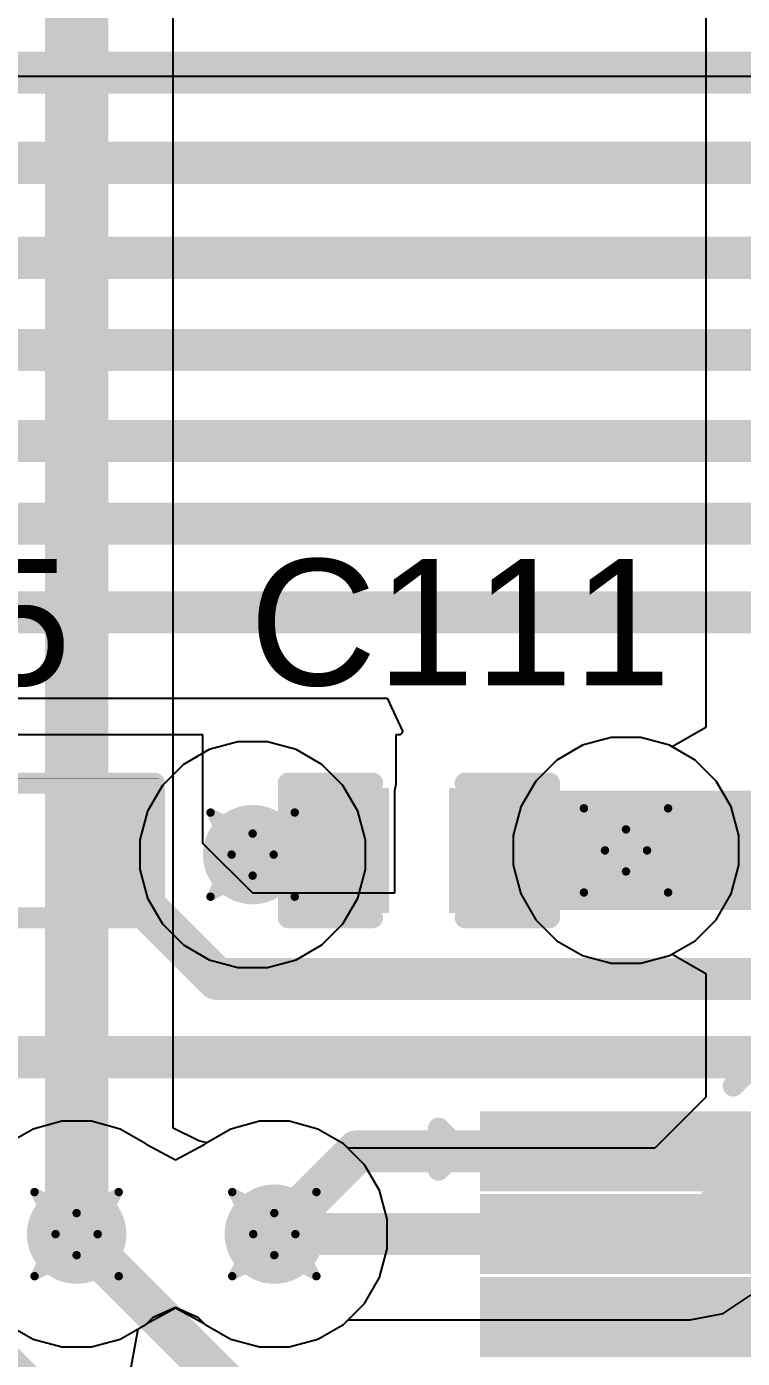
# Model space of a CAD drawing. Header units: inches. Extents: x -36 to 349, y -11 to 240.
# Drawn here: x 73.67 to 77.99, y 79.13 to 87.17 of the extents above; entities that cross this region are included whole.
import ezdxf

# ---------------------------------------------------------------- set-up
doc = ezdxf.new("R2010")
doc.units = ezdxf.units.IN
for name, color, linetype in [('Bottom Layer', 5, 'Continuous'), ('Drill Drawing', 1, 'Continuous'), ('Layer 1', 16, 'Continuous'), ('Layer 2', 76, 'Continuous'), ('Top Layer', 1, 'Continuous'), ('Top Overlay', 2, 'Continuous'), ('Top Paste', 8, 'Continuous'), ('Top Solder', 216, 'Continuous'), ('Via Holes', 16, 'Continuous')]:
    doc.layers.add(name, color=color, linetype=linetype)
doc.styles.add('Arial', font='', dxfattribs={"height": 0.2})
doc.styles.get('Arial').set_extended_font_data('Arial')

# ---------------------------------------------------------------- blocks, each defined once
blk = doc.blocks.new('LQFP_144_20_20__155')
at = {"layer": 'Top Layer'}
for points in [[(-11.46, 8.89), (-9.9, 8.89), (-9.9, 8.61), (-11.46, 8.61)], [(-11.46, 8.39), (-9.9, 8.39), (-9.9, 8.11), (-11.46, 8.11)], [(-11.46, 7.89), (-9.9, 7.89), (-9.9, 7.61), (-11.46, 7.61)]]:
    blk.add_hatch(color=1, dxfattribs=at).paths.add_polyline_path(points)
at = {"layer": 'Top Paste'}
for points in [[(-11.46, 8.89), (-9.9, 8.89), (-9.9, 8.61), (-11.46, 8.61)], [(-11.46, 8.39), (-9.9, 8.39), (-9.9, 8.11), (-11.46, 8.11)], [(-11.46, 7.89), (-9.9, 7.89), (-9.9, 7.61), (-11.46, 7.61)]]:
    blk.add_hatch(color=8, dxfattribs=at).paths.add_polyline_path(points)
at = {"layer": 'Top Solder'}
for points in [[(-11.5616, 8.9916), (-9.7984, 8.9916), (-9.7984, 8.5084), (-11.5616, 8.5084)], [(-11.5616, 8.4916), (-9.7984, 8.4916), (-9.7984, 8.0084), (-11.5616, 8.0084)], [(-11.5616, 7.9916), (-9.7984, 7.9916), (-9.7984, 7.5084), (-11.5616, 7.5084)]]:
    blk.add_hatch(color=216, dxfattribs=at).paths.add_polyline_path(points)
at = {"layer": 'Top Overlay'}
for points in [[(-10.033, 9.144, 0.127, 0.127, 0), (-9.144, 10.033, 0.127, 0.127, 0)], [(-11.811, 8.636, 0.127, 0.127, 0), (-11.811, 8.89, 0.127, 0.127, 0)], [(-11.811, 8.89, 0.127, 0.127, 0), (-11.684, 8.763, 0.127, 0.127, 0)], [(-11.811, 8.636, 0.127, 0.127, 0), (-11.684, 8.763, 0.127, 0.127, 0)]]:
    blk.add_lwpolyline(points, format="xyseb", dxfattribs=at)
for points in [[(-10.0648, 9.144, 0.0635, 0.0635, 1), (-10.0013, 9.144, 0.0635, 0.0635, 1)], [(-11.8428, 8.89, 0.0635, 0.0635, 1), (-11.7792, 8.89, 0.0635, 0.0635, 1)], [(-11.8428, 8.89, 0.0635, 0.0635, 1), (-11.7792, 8.89, 0.0635, 0.0635, 1)], [(-11.7157, 8.763, 0.0635, 0.0635, 1), (-11.6523, 8.763, 0.0635, 0.0635, 1)], [(-11.7157, 8.763, 0.0635, 0.0635, 1), (-11.6523, 8.763, 0.0635, 0.0635, 1)], [(-11.8428, 8.636, 0.0635, 0.0635, 1), (-11.7792, 8.636, 0.0635, 0.0635, 1)], [(-11.8428, 8.636, 0.0635, 0.0635, 1), (-11.7792, 8.636, 0.0635, 0.0635, 1)]]:
    blk.add_lwpolyline(points, format="xyseb", close=True, dxfattribs=at)
blk = doc.blocks.new('R___0402_231')
at = {"layer": 'Top Layer'}
for points in [[(-0.6985, -0.3175), (-0.6985, 0.3175), (-0.2413, 0.3175), (-0.2413, -0.3175)], [(0.2413, -0.3175), (0.2413, 0.3175), (0.6985, 0.3175), (0.6985, -0.3175)]]:
    blk.add_hatch(color=1, dxfattribs=at).paths.add_polyline_path(points)
at = {"layer": 'Top Paste'}
for points in [[(-0.6985, -0.3175), (-0.6985, 0.3175), (-0.2413, 0.3175), (-0.2413, -0.3175)], [(0.2413, -0.3175), (0.2413, 0.3175), (0.6985, 0.3175), (0.6985, -0.3175)]]:
    blk.add_hatch(color=8, dxfattribs=at).paths.add_polyline_path(points)
at = {"layer": 'Top Solder'}
for points in [[(-0.7535, -0.3725), (-0.7535, 0.3725), (-0.1863, 0.3725), (-0.1863, -0.3725)], [(0.1863, -0.3725), (0.1863, 0.3725), (0.7535, 0.3725), (0.7535, -0.3725)]]:
    blk.add_hatch(color=216, dxfattribs=at).paths.add_polyline_path(points)
at = {"layer": 'Top Overlay'}
for points in [[(0.7874, 0.4064, 0.127, 0.127, 0), (-0.7874, 0.4064, 0.127, 0.127, 0)], [(-0.7874, 0.4064, 0.127, 0.127, 0), (-0.7874, -0.4064, 0.127, 0.127, 0)], [(0.7874, 0.4064, 0.127, 0.127, 0), (0.7874, -0.4064, 0.127, 0.127, 0)], [(0.7874, -0.4064, 0.127, 0.127, 0), (-0.7874, -0.4064, 0.127, 0.127, 0)], [(0.8128, -0.4318, 0.00323, 0.00323, 0), (-0.8128, -0.4318, 0.00323, 0.00323, 0)]]:
    blk.add_lwpolyline(points, format="xyseb", dxfattribs=at)
for points in [[(-0.8191, 0.4064, 0.0635, 0.0635, 1), (-0.7556, 0.4064, 0.0635, 0.0635, 1)], [(-0.8191, 0.4064, 0.0635, 0.0635, 1), (-0.7556, 0.4064, 0.0635, 0.0635, 1)], [(0.7557, 0.4064, 0.0635, 0.0635, 1), (0.8192, 0.4064, 0.0635, 0.0635, 1)], [(0.7557, 0.4064, 0.0635, 0.0635, 1), (0.8192, 0.4064, 0.0635, 0.0635, 1)], [(-0.8191, -0.4064, 0.0635, 0.0635, 1), (-0.7556, -0.4064, 0.0635, 0.0635, 1)], [(-0.8191, -0.4064, 0.0635, 0.0635, 1), (-0.7556, -0.4064, 0.0635, 0.0635, 1)], [(0.7557, -0.4064, 0.0635, 0.0635, 1), (0.8192, -0.4064, 0.0635, 0.0635, 1)], [(0.7557, -0.4064, 0.0635, 0.0635, 1), (0.8192, -0.4064, 0.0635, 0.0635, 1)], [(-0.8136, -0.4318, 0.00161, 0.00161, 1), (-0.812, -0.4318, 0.00161, 0.00161, 1)], [(0.812, -0.4318, 0.00161, 0.00161, 1), (0.8136, -0.4318, 0.00161, 0.00161, 1)]]:
    blk.add_lwpolyline(points, format="xyseb", close=True, dxfattribs=at)
blk = doc.blocks.new('C___0402_428')
at = {"layer": 'Top Layer'}
for points in [[(-0.6985, -0.3175), (-0.6985, 0.3175), (-0.2413, 0.3175), (-0.2413, -0.3175)], [(0.2413, -0.3175), (0.2413, 0.3175), (0.6985, 0.3175), (0.6985, -0.3175)]]:
    blk.add_hatch(color=1, dxfattribs=at).paths.add_polyline_path(points)
at = {"layer": 'Top Paste'}
for points in [[(-0.6985, -0.3175), (-0.6985, 0.3175), (-0.2413, 0.3175), (-0.2413, -0.3175)], [(0.2413, -0.3175), (0.2413, 0.3175), (0.6985, 0.3175), (0.6985, -0.3175)]]:
    blk.add_hatch(color=8, dxfattribs=at).paths.add_polyline_path(points)
at = {"layer": 'Top Solder'}
for points in [[(-0.7585, -0.3775), (-0.7585, 0.3775), (-0.1813, 0.3775), (-0.1813, -0.3775)], [(0.1813, -0.3775), (0.1813, 0.3775), (0.7585, 0.3775), (0.7585, -0.3775)]]:
    blk.add_hatch(color=216, dxfattribs=at).paths.add_polyline_path(points)
at = {"layer": 'Top Overlay'}
for points in [[(-0.7874, 0.4064, 0.127, 0.127, 0), (-0.7874, -0.4064, 0.127, 0.127, 0)], [(-0.2794, 0.4064, 0.127, 0.127, 0), (-0.7874, 0.4064, 0.127, 0.127, 0)], [(0.7874, 0.4064, 0.127, 0.127, 0), (0.2794, 0.4064, 0.127, 0.127, 0)], [(0.7874, 0.4064, 0.127, 0.127, 0), (0.7874, -0.4064, 0.127, 0.127, 0)], [(-0.2794, -0.4064, 0.127, 0.127, 0), (-0.7874, -0.4064, 0.127, 0.127, 0)], [(0.7874, -0.4064, 0.127, 0.127, 0), (0.2794, -0.4064, 0.127, 0.127, 0)]]:
    blk.add_lwpolyline(points, format="xyseb", dxfattribs=at)
for points in [[(-0.8191, 0.4064, 0.0635, 0.0635, 1), (-0.7556, 0.4064, 0.0635, 0.0635, 1)], [(-0.8191, 0.4064, 0.0635, 0.0635, 1), (-0.7556, 0.4064, 0.0635, 0.0635, 1)], [(-0.3111, 0.4064, 0.0635, 0.0635, 1), (-0.2477, 0.4064, 0.0635, 0.0635, 1)], [(0.2477, 0.4064, 0.0635, 0.0635, 1), (0.3111, 0.4064, 0.0635, 0.0635, 1)], [(0.7556, 0.4064, 0.0635, 0.0635, 1), (0.8191, 0.4064, 0.0635, 0.0635, 1)], [(0.7556, 0.4064, 0.0635, 0.0635, 1), (0.8191, 0.4064, 0.0635, 0.0635, 1)], [(-0.8191, -0.4064, 0.0635, 0.0635, 1), (-0.7556, -0.4064, 0.0635, 0.0635, 1)], [(-0.8191, -0.4064, 0.0635, 0.0635, 1), (-0.7556, -0.4064, 0.0635, 0.0635, 1)], [(-0.3111, -0.4064, 0.0635, 0.0635, 1), (-0.2477, -0.4064, 0.0635, 0.0635, 1)], [(0.2477, -0.4064, 0.0635, 0.0635, 1), (0.3111, -0.4064, 0.0635, 0.0635, 1)], [(0.7556, -0.4064, 0.0635, 0.0635, 1), (0.8191, -0.4064, 0.0635, 0.0635, 1)], [(0.7556, -0.4064, 0.0635, 0.0635, 1), (0.8191, -0.4064, 0.0635, 0.0635, 1)]]:
    blk.add_lwpolyline(points, format="xyseb", close=True, dxfattribs=at)

msp = doc.modelspace()

# ---------------------------------------------------------------- hatches: boundary and pattern name
at = {"layer": 'Bottom Layer'}
h = msp.add_hatch(color=5, dxfattribs=at)
edge = h.paths.add_edge_path()
edge.add_arc((77.2892, 82.1944), 0.3, 0, 360)
h = msp.add_hatch(color=5, dxfattribs=at)
edge = h.paths.add_edge_path()
edge.add_arc((75.036, 82.169), 0.3, 0, 360)
h = msp.add_hatch(color=5, dxfattribs=at)
edge = h.paths.add_edge_path()
edge.add_arc((73.9738, 79.878), 0.3, 0, 360)
h = msp.add_hatch(color=5, dxfattribs=at)
edge = h.paths.add_edge_path()
edge.add_arc((75.1669, 79.878), 0.3, 0, 360)
at = {"layer": 'Layer 1'}
h = msp.add_hatch(color=16, dxfattribs=at)
edge = h.paths.add_edge_path()
edge.add_arc((77.2892, 82.1944), 0.3, 0, 360)
h = msp.add_hatch(color=16, dxfattribs=at)
edge = h.paths.add_edge_path()
edge.add_arc((75.036, 82.169), 0.3, 0, 360)
h = msp.add_hatch(color=16, dxfattribs=at)
edge = h.paths.add_edge_path()
edge.add_arc((73.9738, 79.878), 0.3, 0, 360)
h = msp.add_hatch(color=16, dxfattribs=at)
edge = h.paths.add_edge_path()
edge.add_arc((75.1669, 79.878), 0.3, 0, 360)
at = {"layer": 'Layer 2'}
h = msp.add_hatch(color=76, dxfattribs=at)
edge = h.paths.add_edge_path()
edge.add_arc((77.2892, 82.1944), 0.3, 0, 360)
h = msp.add_hatch(color=76, dxfattribs=at)
edge = h.paths.add_edge_path()
edge.add_arc((75.036, 82.169), 0.3, 0, 360)
h = msp.add_hatch(color=76, dxfattribs=at)
edge = h.paths.add_edge_path()
edge.add_arc((73.9738, 79.878), 0.3, 0, 360)
h = msp.add_hatch(color=76, dxfattribs=at)
edge = h.paths.add_edge_path()
edge.add_arc((75.1669, 79.878), 0.3, 0, 360)
at = {"layer": 'Top Layer'}
msp.add_hatch(color=1, dxfattribs=at).paths.add_polyline_path([(79.1808, 81.8344), (79.1808, 82.5544), (76.28, 82.5544), (76.28, 81.8344)])
h = msp.add_hatch(color=1, dxfattribs=at)
edge = h.paths.add_edge_path()
edge.add_arc((77.2892, 82.1944), 0.3, 0, 360)
h = msp.add_hatch(color=1, dxfattribs=at)
edge = h.paths.add_edge_path()
edge.add_arc((75.036, 82.169), 0.3, 0, 360)
h = msp.add_hatch(color=1, dxfattribs=at)
edge = h.paths.add_edge_path()
edge.add_arc((73.9738, 79.878), 0.3, 0, 360)
h = msp.add_hatch(color=1, dxfattribs=at)
edge = h.paths.add_edge_path()
edge.add_arc((75.1669, 79.878), 0.3, 0, 360)
at = {"layer": 'Via Holes'}
h = msp.add_hatch(color=7, dxfattribs=at)
edge = h.paths.add_edge_path()
edge.add_arc((77.2892, 82.1944), 0.15, 0, 360)
h = msp.add_hatch(color=7, dxfattribs=at)
edge = h.paths.add_edge_path()
edge.add_arc((75.036, 82.169), 0.15, 0, 360)
h = msp.add_hatch(color=7, dxfattribs=at)
edge = h.paths.add_edge_path()
edge.add_arc((73.9738, 79.878), 0.15, 0, 360)
h = msp.add_hatch(color=7, dxfattribs=at)
edge = h.paths.add_edge_path()
edge.add_arc((75.1669, 79.878), 0.15, 0, 360)

# ---------------------------------------------------------------- linework, layer by layer
at = {"layer": 'Bottom Layer'}
for p, q in [((77.7711, 91.2564), (77.7711, 82.937)), ((74.5565, 80.5177), (74.5565, 90.7034)), ((77.7711, 82.937), (77.5681, 82.8198)), ((77.0264, 82.829), (76.8711, 82.7393)), ((77.1996, 82.8754), (77.0264, 82.829)), ((77.3789, 82.8754), (77.1996, 82.8754)), ((77.5521, 82.829), (77.3789, 82.8754)), ((77.5681, 82.8198), (77.5521, 82.829)), ((76.8711, 82.7393), (76.7443, 82.6125)), ((76.7443, 82.6125), (76.6546, 82.4573)), ((76.6546, 82.4573), (76.6082, 82.2841)), ((76.6082, 82.2841), (76.6082, 82.1047)), ((76.6082, 82.1047), (76.6546, 81.9315)), ((76.6546, 81.9315), (76.7443, 81.7763)), ((76.7443, 81.7763), (76.8711, 81.6495)), ((76.8711, 81.6495), (77.0264, 81.5598)), ((77.0264, 81.5598), (77.1996, 81.5134)), ((77.3789, 81.5134), (77.5521, 81.5598)), ((77.5521, 81.5598), (77.5681, 81.569)), ((77.5681, 81.569), (77.7711, 81.4518)), ((77.1996, 81.5134), (77.3789, 81.5134)), ((77.7711, 81.4518), (77.7711, 80.7044)), ((77.7711, 80.7044), (77.4627, 80.396)), ((75.0773, 80.559), (74.9041, 80.5126)), ((75.2566, 80.559), (75.0773, 80.559)), ((75.4298, 80.5126), (75.2566, 80.559)), ((74.7118, 80.4412), (74.5565, 80.5177)), ((74.9041, 80.5126), (74.7595, 80.4291)), ((75.5851, 80.423), (75.4298, 80.5126)), ((74.7595, 80.4291), (74.7118, 80.4412)), ((75.6121, 80.396), (75.5851, 80.423)), ((77.4627, 80.396), (75.6121, 80.396)), ((77.8754, 79.3995), (78.0435, 79.5118)), ((74.4356, 79.3767), (74.5704, 79.4368)), ((74.5704, 79.4368), (74.7051, 79.3767)), ((74.3919, 79.3331), (74.4356, 79.3767)), ((74.7051, 79.3767), (74.7488, 79.3331)), ((75.5851, 79.3331), (75.6121, 79.3601)), ((75.6121, 79.3601), (77.6772, 79.3601)), ((77.6772, 79.3601), (77.8754, 79.3995)), ((74.3, 79.0626), (74.3442, 79.3055)), ((74.3442, 79.3055), (74.3919, 79.3331)), ((74.7488, 79.3331), (74.9041, 79.2434)), ((75.4298, 79.2434), (75.5851, 79.3331)), ((74.9041, 79.2434), (75.0773, 79.197)), ((75.0773, 79.197), (75.2566, 79.197)), ((75.2566, 79.197), (75.4298, 79.2434))]:
    msp.add_line(p, q, dxfattribs=at)
for points in [[(73.9738, 79.878, 0.381, 0.381, 0), (73.9738, 90.7034, 0.381, 0.381, 0)], [(77.6772, 79.878, 0.254, 0.254, 0), (78.289, 80.4898, 0.254, 0.254, 0)], [(72.3121, 80.318, 0.254, 0.254, 0), (75.8017, 76.8284, 0.254, 0.254, 0)], [(75.1669, 79.878, 0.254, 0.254, 0), (77.6772, 79.878, 0.254, 0.254, 0)]]:
    msp.add_lwpolyline(points, format="xyseb", dxfattribs=at)
for points in [[(73.8785, 79.878, 0.1905, 0.1905, 1), (74.069, 79.878, 0.1905, 0.1905, 1)], [(75.1034, 79.878, 0.127, 0.127, 1), (75.2304, 79.878, 0.127, 0.127, 1)], [(77.6137, 79.878, 0.127, 0.127, 1), (77.7407, 79.878, 0.127, 0.127, 1)], [(77.6137, 79.878, 0.127, 0.127, 1), (77.7407, 79.878, 0.127, 0.127, 1)]]:
    msp.add_lwpolyline(points, format="xyseb", close=True, dxfattribs=at)
at = {"layer": 'Drill Drawing'}
for points in [[(74.782, 82.423, 0.0508, 0.0508, 0), (75.036, 82.296, 0.0508, 0.0508, 0)], [(74.782, 82.423, 0.0508, 0.0508, 0), (74.909, 82.169, 0.0508, 0.0508, 0)], [(75.036, 82.296, 0.0508, 0.0508, 0), (75.29, 82.423, 0.0508, 0.0508, 0)], [(75.163, 82.169, 0.0508, 0.0508, 0), (75.29, 82.423, 0.0508, 0.0508, 0)], [(77.0352, 82.4484, 0.0508, 0.0508, 0), (77.2892, 82.3214, 0.0508, 0.0508, 0)], [(77.0352, 82.4484, 0.0508, 0.0508, 0), (77.1622, 82.1944, 0.0508, 0.0508, 0)], [(77.2892, 82.3214, 0.0508, 0.0508, 0), (77.5432, 82.4484, 0.0508, 0.0508, 0)], [(77.4162, 82.1944, 0.0508, 0.0508, 0), (77.5432, 82.4484, 0.0508, 0.0508, 0)], [(74.782, 81.915, 0.0508, 0.0508, 0), (74.909, 82.169, 0.0508, 0.0508, 0)], [(75.163, 82.169, 0.0508, 0.0508, 0), (75.29, 81.915, 0.0508, 0.0508, 0)], [(77.0352, 81.9404, 0.0508, 0.0508, 0), (77.1622, 82.1944, 0.0508, 0.0508, 0)], [(77.4162, 82.1944, 0.0508, 0.0508, 0), (77.5432, 81.9404, 0.0508, 0.0508, 0)], [(77.0352, 81.9404, 0.0508, 0.0508, 0), (77.2892, 82.0674, 0.0508, 0.0508, 0)], [(77.2892, 82.0674, 0.0508, 0.0508, 0), (77.5432, 81.9404, 0.0508, 0.0508, 0)], [(74.782, 81.915, 0.0508, 0.0508, 0), (75.036, 82.042, 0.0508, 0.0508, 0)], [(75.036, 82.042, 0.0508, 0.0508, 0), (75.29, 81.915, 0.0508, 0.0508, 0)], [(73.7198, 80.132, 0.0508, 0.0508, 0), (73.9738, 80.005, 0.0508, 0.0508, 0)], [(73.7198, 80.132, 0.0508, 0.0508, 0), (73.8468, 79.878, 0.0508, 0.0508, 0)], [(73.9738, 80.005, 0.0508, 0.0508, 0), (74.2278, 80.132, 0.0508, 0.0508, 0)], [(74.1008, 79.878, 0.0508, 0.0508, 0), (74.2278, 80.132, 0.0508, 0.0508, 0)], [(74.9129, 80.132, 0.0508, 0.0508, 0), (75.1669, 80.005, 0.0508, 0.0508, 0)], [(74.9129, 80.132, 0.0508, 0.0508, 0), (75.0399, 79.878, 0.0508, 0.0508, 0)], [(75.1669, 80.005, 0.0508, 0.0508, 0), (75.4209, 80.132, 0.0508, 0.0508, 0)], [(75.2939, 79.878, 0.0508, 0.0508, 0), (75.4209, 80.132, 0.0508, 0.0508, 0)], [(73.7198, 79.624, 0.0508, 0.0508, 0), (73.8468, 79.878, 0.0508, 0.0508, 0)], [(74.1008, 79.878, 0.0508, 0.0508, 0), (74.2278, 79.624, 0.0508, 0.0508, 0)], [(74.9129, 79.624, 0.0508, 0.0508, 0), (75.0399, 79.878, 0.0508, 0.0508, 0)], [(75.2939, 79.878, 0.0508, 0.0508, 0), (75.4209, 79.624, 0.0508, 0.0508, 0)], [(73.7198, 79.624, 0.0508, 0.0508, 0), (73.9738, 79.751, 0.0508, 0.0508, 0)], [(73.9738, 79.751, 0.0508, 0.0508, 0), (74.2278, 79.624, 0.0508, 0.0508, 0)], [(74.9129, 79.624, 0.0508, 0.0508, 0), (75.1669, 79.751, 0.0508, 0.0508, 0)], [(75.1669, 79.751, 0.0508, 0.0508, 0), (75.4209, 79.624, 0.0508, 0.0508, 0)]]:
    msp.add_lwpolyline(points, format="xyseb", dxfattribs=at)
for points in [[(74.7693, 82.423, 0.0254, 0.0254, 1), (74.7947, 82.423, 0.0254, 0.0254, 1)], [(74.7693, 82.423, 0.0254, 0.0254, 1), (74.7947, 82.423, 0.0254, 0.0254, 1)], [(75.2773, 82.423, 0.0254, 0.0254, 1), (75.3027, 82.423, 0.0254, 0.0254, 1)], [(75.2773, 82.423, 0.0254, 0.0254, 1), (75.3027, 82.423, 0.0254, 0.0254, 1)], [(77.0225, 82.4484, 0.0254, 0.0254, 1), (77.0479, 82.4484, 0.0254, 0.0254, 1)], [(77.0225, 82.4484, 0.0254, 0.0254, 1), (77.0479, 82.4484, 0.0254, 0.0254, 1)], [(77.5305, 82.4484, 0.0254, 0.0254, 1), (77.5559, 82.4484, 0.0254, 0.0254, 1)], [(77.5305, 82.4484, 0.0254, 0.0254, 1), (77.5559, 82.4484, 0.0254, 0.0254, 1)], [(77.2765, 82.3214, 0.0254, 0.0254, 1), (77.3019, 82.3214, 0.0254, 0.0254, 1)], [(77.2765, 82.3214, 0.0254, 0.0254, 1), (77.3019, 82.3214, 0.0254, 0.0254, 1)], [(75.0233, 82.296, 0.0254, 0.0254, 1), (75.0487, 82.296, 0.0254, 0.0254, 1)], [(75.0233, 82.296, 0.0254, 0.0254, 1), (75.0487, 82.296, 0.0254, 0.0254, 1)], [(74.8963, 82.169, 0.0254, 0.0254, 1), (74.9217, 82.169, 0.0254, 0.0254, 1)], [(74.8963, 82.169, 0.0254, 0.0254, 1), (74.9217, 82.169, 0.0254, 0.0254, 1)], [(75.1503, 82.169, 0.0254, 0.0254, 1), (75.1757, 82.169, 0.0254, 0.0254, 1)], [(75.1503, 82.169, 0.0254, 0.0254, 1), (75.1757, 82.169, 0.0254, 0.0254, 1)], [(77.1495, 82.1944, 0.0254, 0.0254, 1), (77.1749, 82.1944, 0.0254, 0.0254, 1)], [(77.1495, 82.1944, 0.0254, 0.0254, 1), (77.1749, 82.1944, 0.0254, 0.0254, 1)], [(77.4035, 82.1944, 0.0254, 0.0254, 1), (77.4289, 82.1944, 0.0254, 0.0254, 1)], [(77.4035, 82.1944, 0.0254, 0.0254, 1), (77.4289, 82.1944, 0.0254, 0.0254, 1)], [(77.2765, 82.0674, 0.0254, 0.0254, 1), (77.3019, 82.0674, 0.0254, 0.0254, 1)], [(77.2765, 82.0674, 0.0254, 0.0254, 1), (77.3019, 82.0674, 0.0254, 0.0254, 1)], [(75.0233, 82.042, 0.0254, 0.0254, 1), (75.0487, 82.042, 0.0254, 0.0254, 1)], [(75.0233, 82.042, 0.0254, 0.0254, 1), (75.0487, 82.042, 0.0254, 0.0254, 1)], [(74.7693, 81.915, 0.0254, 0.0254, 1), (74.7947, 81.915, 0.0254, 0.0254, 1)], [(74.7693, 81.915, 0.0254, 0.0254, 1), (74.7947, 81.915, 0.0254, 0.0254, 1)], [(75.2773, 81.915, 0.0254, 0.0254, 1), (75.3027, 81.915, 0.0254, 0.0254, 1)], [(75.2773, 81.915, 0.0254, 0.0254, 1), (75.3027, 81.915, 0.0254, 0.0254, 1)], [(77.0225, 81.9404, 0.0254, 0.0254, 1), (77.0479, 81.9404, 0.0254, 0.0254, 1)], [(77.0225, 81.9404, 0.0254, 0.0254, 1), (77.0479, 81.9404, 0.0254, 0.0254, 1)], [(77.5305, 81.9404, 0.0254, 0.0254, 1), (77.5559, 81.9404, 0.0254, 0.0254, 1)], [(77.5305, 81.9404, 0.0254, 0.0254, 1), (77.5559, 81.9404, 0.0254, 0.0254, 1)], [(73.7071, 80.132, 0.0254, 0.0254, 1), (73.7325, 80.132, 0.0254, 0.0254, 1)], [(73.7071, 80.132, 0.0254, 0.0254, 1), (73.7325, 80.132, 0.0254, 0.0254, 1)], [(74.2151, 80.132, 0.0254, 0.0254, 1), (74.2405, 80.132, 0.0254, 0.0254, 1)], [(74.2151, 80.132, 0.0254, 0.0254, 1), (74.2405, 80.132, 0.0254, 0.0254, 1)], [(74.9002, 80.132, 0.0254, 0.0254, 1), (74.9256, 80.132, 0.0254, 0.0254, 1)], [(74.9002, 80.132, 0.0254, 0.0254, 1), (74.9256, 80.132, 0.0254, 0.0254, 1)], [(75.4082, 80.132, 0.0254, 0.0254, 1), (75.4336, 80.132, 0.0254, 0.0254, 1)], [(75.4082, 80.132, 0.0254, 0.0254, 1), (75.4336, 80.132, 0.0254, 0.0254, 1)], [(73.9611, 80.005, 0.0254, 0.0254, 1), (73.9865, 80.005, 0.0254, 0.0254, 1)], [(73.9611, 80.005, 0.0254, 0.0254, 1), (73.9865, 80.005, 0.0254, 0.0254, 1)], [(75.1542, 80.005, 0.0254, 0.0254, 1), (75.1796, 80.005, 0.0254, 0.0254, 1)], [(75.1542, 80.005, 0.0254, 0.0254, 1), (75.1796, 80.005, 0.0254, 0.0254, 1)], [(73.8341, 79.878, 0.0254, 0.0254, 1), (73.8595, 79.878, 0.0254, 0.0254, 1)], [(73.8341, 79.878, 0.0254, 0.0254, 1), (73.8595, 79.878, 0.0254, 0.0254, 1)], [(74.0881, 79.878, 0.0254, 0.0254, 1), (74.1135, 79.878, 0.0254, 0.0254, 1)], [(74.0881, 79.878, 0.0254, 0.0254, 1), (74.1135, 79.878, 0.0254, 0.0254, 1)], [(75.0272, 79.878, 0.0254, 0.0254, 1), (75.0526, 79.878, 0.0254, 0.0254, 1)], [(75.0272, 79.878, 0.0254, 0.0254, 1), (75.0526, 79.878, 0.0254, 0.0254, 1)], [(75.2812, 79.878, 0.0254, 0.0254, 1), (75.3066, 79.878, 0.0254, 0.0254, 1)], [(75.2812, 79.878, 0.0254, 0.0254, 1), (75.3066, 79.878, 0.0254, 0.0254, 1)], [(73.9611, 79.751, 0.0254, 0.0254, 1), (73.9865, 79.751, 0.0254, 0.0254, 1)], [(73.9611, 79.751, 0.0254, 0.0254, 1), (73.9865, 79.751, 0.0254, 0.0254, 1)], [(75.1542, 79.751, 0.0254, 0.0254, 1), (75.1796, 79.751, 0.0254, 0.0254, 1)], [(75.1542, 79.751, 0.0254, 0.0254, 1), (75.1796, 79.751, 0.0254, 0.0254, 1)], [(73.7071, 79.624, 0.0254, 0.0254, 1), (73.7325, 79.624, 0.0254, 0.0254, 1)], [(73.7071, 79.624, 0.0254, 0.0254, 1), (73.7325, 79.624, 0.0254, 0.0254, 1)], [(74.2151, 79.624, 0.0254, 0.0254, 1), (74.2405, 79.624, 0.0254, 0.0254, 1)], [(74.2151, 79.624, 0.0254, 0.0254, 1), (74.2405, 79.624, 0.0254, 0.0254, 1)], [(74.9002, 79.624, 0.0254, 0.0254, 1), (74.9256, 79.624, 0.0254, 0.0254, 1)], [(74.9002, 79.624, 0.0254, 0.0254, 1), (74.9256, 79.624, 0.0254, 0.0254, 1)], [(75.4082, 79.624, 0.0254, 0.0254, 1), (75.4336, 79.624, 0.0254, 0.0254, 1)], [(75.4082, 79.624, 0.0254, 0.0254, 1), (75.4336, 79.624, 0.0254, 0.0254, 1)]]:
    msp.add_lwpolyline(points, format="xyseb", close=True, dxfattribs=at)
at = {"layer": 'Layer 1'}
for p, q in [((77.0264, 82.829), (76.8711, 82.7393)), ((77.1996, 82.8754), (77.0264, 82.829)), ((77.3789, 82.8754), (77.1996, 82.8754)), ((77.5521, 82.829), (77.3789, 82.8754)), ((77.7074, 82.7393), (77.5521, 82.829)), ((76.8711, 82.7393), (76.7443, 82.6125)), ((77.8341, 82.6125), (77.7074, 82.7393)), ((76.7443, 82.6125), (76.6546, 82.4573)), ((77.9238, 82.4573), (77.8341, 82.6125)), ((76.6546, 82.4573), (76.6082, 82.2841)), ((77.9702, 82.2841), (77.9238, 82.4573)), ((76.6082, 82.2841), (76.6082, 82.1047)), ((77.9702, 82.1047), (77.9702, 82.2841)), ((76.6082, 82.1047), (76.6546, 81.9315)), ((77.9238, 81.9315), (77.9702, 82.1047)), ((76.6546, 81.9315), (76.7443, 81.7763)), ((77.8341, 81.7763), (77.9238, 81.9315)), ((76.7443, 81.7763), (76.8711, 81.6495)), ((77.7074, 81.6495), (77.8341, 81.7763)), ((76.8711, 81.6495), (77.0264, 81.5598)), ((77.5521, 81.5598), (77.7074, 81.6495)), ((77.0264, 81.5598), (77.1996, 81.5134)), ((77.3789, 81.5134), (77.5521, 81.5598)), ((77.1996, 81.5134), (77.3789, 81.5134)), ((73.8841, 80.559), (73.7109, 80.5126)), ((74.0635, 80.559), (73.8841, 80.559)), ((74.2367, 80.5126), (74.0635, 80.559)), ((75.0773, 80.559), (74.9041, 80.5126)), ((75.2566, 80.559), (75.0773, 80.559)), ((75.4298, 80.5126), (75.2566, 80.559)), ((73.7109, 80.5126), (73.5557, 80.423)), ((74.3919, 80.423), (74.2367, 80.5126)), ((74.9041, 80.5126), (74.7488, 80.423)), ((75.5851, 80.423), (75.4298, 80.5126)), ((74.3983, 80.4166), (74.3919, 80.423)), ((74.5704, 80.324), (74.3983, 80.4166)), ((74.7425, 80.4166), (74.5704, 80.324)), ((74.7488, 80.423), (74.7425, 80.4166)), ((75.7119, 80.2962), (75.5851, 80.423)), ((75.8015, 80.1409), (75.7119, 80.2962)), ((75.8479, 79.9677), (75.8015, 80.1409)), ((75.8479, 79.7884), (75.8479, 79.9677)), ((75.8015, 79.6152), (75.8479, 79.7884)), ((75.7119, 79.4599), (75.8015, 79.6152)), ((74.3983, 79.3394), (74.5704, 79.4321)), ((74.5704, 79.4321), (74.7425, 79.3394)), ((75.5851, 79.3331), (75.7119, 79.4599)), ((73.5557, 79.3331), (73.7109, 79.2434)), ((74.2367, 79.2434), (74.3919, 79.3331)), ((74.3919, 79.3331), (74.3983, 79.3394)), ((74.7425, 79.3394), (74.7488, 79.3331)), ((74.7488, 79.3331), (74.9041, 79.2434)), ((75.4298, 79.2434), (75.5851, 79.3331)), ((73.7109, 79.2434), (73.8841, 79.197)), ((73.8841, 79.197), (74.0635, 79.197)), ((74.0635, 79.197), (74.2367, 79.2434)), ((74.9041, 79.2434), (75.0773, 79.197)), ((75.0773, 79.197), (75.2566, 79.197)), ((75.2566, 79.197), (75.4298, 79.2434))]:
    msp.add_line(p, q, dxfattribs=at)
at = {"layer": 'Layer 2'}
for p, q in [((61.2484, 86.868), (82.7326, 86.868)), ((74.9464, 82.85), (74.7732, 82.8036)), ((75.1257, 82.85), (74.9464, 82.85)), ((75.2989, 82.8036), (75.1257, 82.85)), ((74.7732, 82.8036), (74.6179, 82.7139)), ((75.4542, 82.7139), (75.2989, 82.8036)), ((74.6179, 82.7139), (74.4911, 82.5871)), ((75.5809, 82.5871), (75.4542, 82.7139)), ((74.4911, 82.5871), (74.4014, 82.4319)), ((75.6706, 82.4319), (75.5809, 82.5871)), ((74.4014, 82.4319), (74.355, 82.2587)), ((75.717, 82.2587), (75.6706, 82.4319)), ((74.355, 82.2587), (74.355, 82.0793)), ((75.717, 82.0793), (75.717, 82.2587)), ((74.355, 82.0793), (74.4014, 81.9061)), ((75.6706, 81.9061), (75.717, 82.0793)), ((74.4014, 81.9061), (74.4911, 81.7509)), ((75.5809, 81.7509), (75.6706, 81.9061)), ((74.4911, 81.7509), (74.6179, 81.6241)), ((75.4542, 81.6241), (75.5809, 81.7509)), ((74.6179, 81.6241), (74.7732, 81.5344)), ((75.2989, 81.5344), (75.4542, 81.6241)), ((74.7732, 81.5344), (74.9464, 81.488)), ((75.1257, 81.488), (75.2989, 81.5344)), ((74.9464, 81.488), (75.1257, 81.488)), ((73.8841, 80.559), (73.7109, 80.5126)), ((74.0635, 80.559), (73.8841, 80.559)), ((74.2367, 80.5126), (74.0635, 80.559)), ((75.0773, 80.559), (74.9041, 80.5126)), ((75.2566, 80.559), (75.0773, 80.559)), ((75.4298, 80.5126), (75.2566, 80.559)), ((73.7109, 80.5126), (73.5557, 80.423)), ((74.3919, 80.423), (74.2367, 80.5126)), ((74.9041, 80.5126), (74.7488, 80.423)), ((75.5851, 80.423), (75.4298, 80.5126)), ((74.3983, 80.4166), (74.3919, 80.423)), ((74.5704, 80.324), (74.3983, 80.4166)), ((74.7425, 80.4166), (74.5704, 80.324)), ((74.7488, 80.423), (74.7425, 80.4166)), ((75.7119, 80.2962), (75.5851, 80.423)), ((75.8015, 80.1409), (75.7119, 80.2962)), ((75.8479, 79.9677), (75.8015, 80.1409)), ((75.8479, 79.7884), (75.8479, 79.9677)), ((75.8015, 79.6152), (75.8479, 79.7884)), ((75.7119, 79.4599), (75.8015, 79.6152)), ((74.3983, 79.3394), (74.5704, 79.4321)), ((74.5704, 79.4321), (74.7425, 79.3394)), ((75.5851, 79.3331), (75.7119, 79.4599)), ((73.5557, 79.3331), (73.7109, 79.2434)), ((74.2367, 79.2434), (74.3919, 79.3331)), ((74.3919, 79.3331), (74.3983, 79.3394)), ((74.7425, 79.3394), (74.7488, 79.3331)), ((74.7488, 79.3331), (74.9041, 79.2434)), ((75.4298, 79.2434), (75.5851, 79.3331)), ((73.7109, 79.2434), (73.8841, 79.197)), ((73.8841, 79.197), (74.0635, 79.197)), ((74.0635, 79.197), (74.2367, 79.2434)), ((74.9041, 79.2434), (75.0773, 79.197)), ((75.0773, 79.197), (75.2566, 79.197)), ((75.2566, 79.197), (75.4298, 79.2434))]:
    msp.add_line(p, q, dxfattribs=at)
at = {"layer": 'Top Layer'}
for p, q in [((71.4764, 83.1134), (75.8484, 83.1134)), ((75.8484, 83.1134), (75.9431, 82.9102)), ((74.7358, 82.8929), (72.5768, 82.8929)), ((74.7358, 82.2371), (74.7358, 82.8929)), ((75.9286, 82.8929), (75.8996, 82.8929)), ((75.8996, 82.8929), (75.8996, 82.595)), ((75.9431, 82.9102), (75.9286, 82.8929)), ((75.8996, 82.595), (75.8915, 82.5544)), ((75.8915, 82.5544), (75.8915, 81.9365)), ((75.0365, 81.9365), (74.7358, 82.2371)), ((75.8915, 81.9365), (75.0365, 81.9365))]:
    msp.add_line(p, q, dxfattribs=at)
for points in [[(55.9599, 86.8897, 0.254, 0.254, 0), (82.9656, 86.8897, 0.254, 0.254, 0)], [(56.2149, 86.345, 0.254, 0.254, 0), (82.3901, 86.345, 0.254, 0.254, 0)], [(56.3861, 85.7716, 0.254, 0.254, 0), (82.1149, 85.7716, 0.254, 0.254, 0)], [(56.5744, 85.2154, 0.254, 0.254, 0), (81.4938, 85.2154, 0.254, 0.254, 0)], [(56.7145, 84.6661, 0.254, 0.254, 0), (81.0226, 84.6661, 0.254, 0.254, 0)], [(56.9051, 84.1672, 0.254, 0.254, 0), (80.8902, 84.1672, 0.254, 0.254, 0)], [(62.7108, 83.6314, 0.254, 0.254, 0), (80.4984, 83.6314, 0.254, 0.254, 0)], [(75.036, 82.1767, 0.508, 0.508, 0), (75.5148, 82.1767, 0.508, 0.508, 0)], [(74.1437, 82.088, 0.254, 0.254, 0), (74.2278, 82.0039, 0.254, 0.254, 0)], [(74.2278, 82.0039, 0.254, 0.254, 0), (74.2365, 82.0039, 0.254, 0.254, 0)], [(74.2365, 82.0039, 0.254, 0.254, 0), (74.8219, 81.4185, 0.254, 0.254, 0)], [(74.8219, 81.4185, 0.254, 0.254, 0), (78.5134, 81.4185, 0.254, 0.254, 0)], [(72.6663, 80.9464, 0.254, 0.254, 0), (78.3158, 80.9464, 0.254, 0.254, 0)], [(75.1669, 79.878, 0.254, 0.254, 0), (75.6669, 80.378, 0.254, 0.254, 0)], [(75.6669, 80.378, 0.254, 0.254, 0), (77.2892, 80.378, 0.254, 0.254, 0)], [(73.9738, 79.878, 0.254, 0.254, 0), (75.4738, 78.378, 0.254, 0.254, 0)], [(77.2892, 79.878, 0.254, 0.254, 0), (80.4709, 79.878, 0.254, 0.254, 0)], [(77.2892, 79.378, 0.254, 0.254, 0), (79.8309, 79.378, 0.254, 0.254, 0)]]:
    msp.add_lwpolyline(points, format="xyseb", dxfattribs=at)
for points in [[(74.909, 82.1767, 0.254, 0.254, 1), (75.163, 82.1767, 0.254, 0.254, 1)], [(75.3878, 82.1767, 0.254, 0.254, 1), (75.6418, 82.1767, 0.254, 0.254, 1)], [(74.0802, 82.088, 0.127, 0.127, 1), (74.2072, 82.088, 0.127, 0.127, 1)], [(74.1643, 82.0039, 0.127, 0.127, 1), (74.2913, 82.0039, 0.127, 0.127, 1)], [(74.1643, 82.0039, 0.127, 0.127, 1), (74.2913, 82.0039, 0.127, 0.127, 1)], [(74.173, 82.0039, 0.127, 0.127, 1), (74.3, 82.0039, 0.127, 0.127, 1)], [(74.173, 82.0039, 0.127, 0.127, 1), (74.3, 82.0039, 0.127, 0.127, 1)], [(74.7584, 81.4185, 0.127, 0.127, 1), (74.8854, 81.4185, 0.127, 0.127, 1)], [(74.7584, 81.4185, 0.127, 0.127, 1), (74.8854, 81.4185, 0.127, 0.127, 1)], [(75.6034, 80.378, 0.127, 0.127, 1), (75.7304, 80.378, 0.127, 0.127, 1)], [(75.6034, 80.378, 0.127, 0.127, 1), (75.7304, 80.378, 0.127, 0.127, 1)], [(77.2257, 80.378, 0.127, 0.127, 1), (77.3527, 80.378, 0.127, 0.127, 1)], [(73.9103, 79.878, 0.127, 0.127, 1), (74.0373, 79.878, 0.127, 0.127, 1)], [(75.1034, 79.878, 0.127, 0.127, 1), (75.2304, 79.878, 0.127, 0.127, 1)], [(77.2257, 79.878, 0.127, 0.127, 1), (77.3527, 79.878, 0.127, 0.127, 1)], [(77.2257, 79.378, 0.127, 0.127, 1), (77.3527, 79.378, 0.127, 0.127, 1)]]:
    msp.add_lwpolyline(points, format="xyseb", close=True, dxfattribs=at)

# ---------------------------------------------------------------- block references
msp.add_blockref('LQFP_144_20_20__155', (87.9692, 71.628))
at = {"rotation": 180}
for name, p in [('R___0402_231', (73.6563, 82.1944)), ('C___0402_428', (76.0393, 82.1944))]:
    msp.add_blockref(name, p, dxfattribs=at)

# ---------------------------------------------------------------- texts
at = {"layer": 'Top Overlay', "style": 'Arial'}
for s, p in [('R105', (71.3967, 83.1908)), ('C111', (75.0156, 83.1908))]:
    msp.add_text(s, height=0.762, dxfattribs=at).set_placement(p)

doc.saveas('drawing.dxf')
